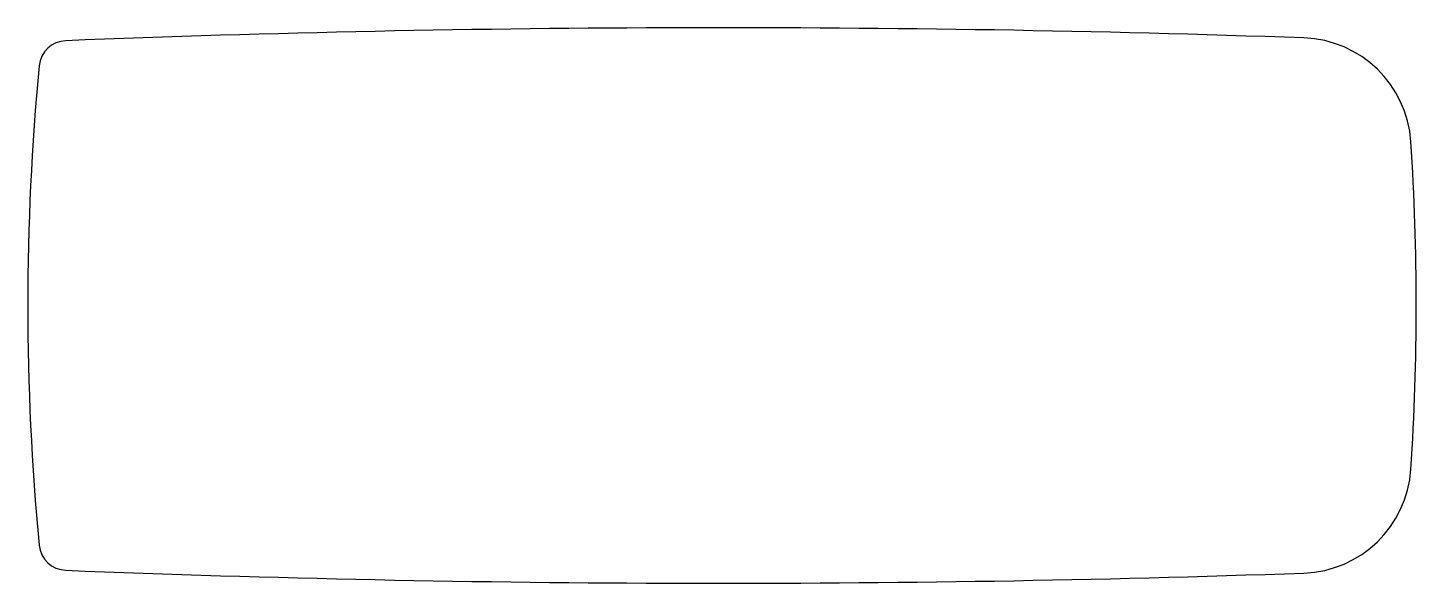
# Model space of a CAD drawing. Header units: metres. Extents: x -1000 to 4000, y 0 to 2000.
import ezdxf

# ---------------------------------------------------------------- set-up
doc = ezdxf.new("R2010")
doc.units = ezdxf.units.M

msp = doc.modelspace()

# ---------------------------------------------------------------- linework, layer by layer
at = {"layer": 'PARAMETRIX'}
for centre, radius, start, end in [((1500, -58050), 60050, 88.0001, 92.2553), ((-859.205, 1853.5613), 100, 92.2553, 174.5274), ((3581.6151, 1563.6677), 400, 3.7363, 88.0001), ((8050, 1000), 9050, 174.5274, 185.4726), ((-5050, 1000), 9050, 356.2637, 3.7363), ((3581.6151, 436.3323), 400, 271.9999, 356.2637), ((-859.205, 146.4387), 100, 185.4726, 267.7447), ((1500, 60050), 60050, 267.7447, 271.9999)]:
    msp.add_arc(centre, radius, start, end, dxfattribs=at)

doc.saveas('drawing.dxf')
